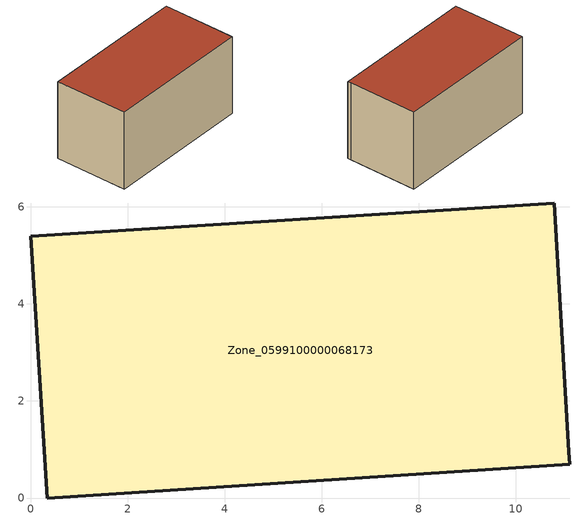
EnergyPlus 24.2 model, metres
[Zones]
Zone_0599100000068173
 floor ground (C_G): 10.79,6.08 11.09,0.95 11.11,0.7 0.35,0 0,5.39 z0
 wall outside (C_F): 11.09,0.95 10.79,6.08 0,5.39 0.35,0 11.11,0.7 11.09,0.95 z0:5.86
 roof outside (C_R): 0,5.39 0.35,0 11.11,0.7 11.09,0.95 10.79,6.08 z5.86
[BUILDING]
Pand.0599100000068173: North Axis=0; Terrain=City; Loads Convergence Tolerance Value=0.04; Temperature Convergence Tolerance Value=0.4; Solar Distribution=FullExterior; Maximum Number of Warmup Days=25; Minimum Number of Warmup Days=1
[Site:Location]
Rotterdam.The.Hague.AP_ZH_NLD Design_Conditions: Latitude=51.96; Longitude=4.45; Time Zone=1; Elevation=-4.5
[SITE:GROUNDTEMPERATURE:BUILDINGSURFACE]
18, 18, 18, 18, 18, 18, 18, 18, 18, 18, 18, 18
[MATERIAL] Thermal Absorptance=0.9; Solar Absorptance=0.7; Visible Absorptance=0.7
Name | Roughness | Thickness | Conductivity | Density | Specific Heat
G.TI.1992-2005 | MediumSmooth | 0.15 | 0.06 | 540 | 1210
F.TI.1992-2005 | Rough | 0.3 | 0.12 | 1920 | 840
R.TI.1992-2005 | MediumRough | 0.2 | 0.08 | 1500 | 1000
[CONSTRUCTION]
C_G: G.TI.1992-2005
C_F: F.TI.1992-2005
C_R: R.TI.1992-2005
[ZONE]
Zone_0599100000068173: Type=1; Multiplier=1; Ceiling Height=Autocalculate; Volume=Autocalculate; Floor Area=autocalculate; Part of Total Floor Area=Yes
[ZONEINFILTRATION:DESIGNFLOWRATE]
Infil_Zone_0599100000068173: Zone or ZoneList or Space or SpaceList=Zone_0599100000068173; Schedule=AlwaysOn; Design Flow Rate Calculation Method=Flow/Area; Flow Rate per Floor Area=0.0015; Constant Term Coefficient=1; Temperature Term Coefficient=0; Velocity Term Coefficient=0; Velocity Squared Term Coefficient=0
[HVACTEMPLATE:ZONE:IDEALLOADSAIRSYSTEM]
Zone_0599100000068173: Maximum Heating Supply Air Temperature=50; Minimum Cooling Supply Air Temperature=13; Maximum Heating Supply Air Humidity Ratio=0.0156; Minimum Cooling Supply Air Humidity Ratio=0.0077; Heating Limit=NoLimit; Cooling Limit=NoLimit; Dehumidification Control Type=ConstantSensibleHeatRatio; Cooling Sensible Heat Ratio=0.7; Dehumidification Setpoint=60; Humidification Control Type=None; Humidification Setpoint=30; Outdoor Air Method=None; Outdoor Air Flow Rate per Person=0.00944; Outdoor Air Flow Rate per Zone Floor Area=0; Outdoor Air Flow Rate per Zone=0; Demand Controlled Ventilation Type=None; Outdoor Air Economizer Type=NoEconomizer; Heat Recovery Type=None; Sensible Heat Recovery Effectiveness=0.7; Latent Heat Recovery Effectiveness=0.65
[ZONECONTROL:THERMOSTAT]
ThermostatControl_Zone_0599100000068173: Zone or ZoneList=Zone_0599100000068173; Control Type Schedule=DualSetpointControlType; Control 1=Thermostat_Zone_0599100000068173; Temperature Difference Between Cutout And Setpoint=0
[THERMOSTATSETPOINT:DUALSETPOINT]
Thermostat_Zone_0599100000068173: Heating Setpoint Temperature Schedule=HeatingSetpoint_Zone_0599100000068173; Cooling Setpoint Temperature Schedule=CoolingSetpoint_Zone_0599100000068173
[SCHEDULE:COMPACT]
HeatingSetpoint_Zone_0599100000068173: Through: 12/31, For: AllDays, Until: 24:00, 21
CoolingSetpoint_Zone_0599100000068173: Through: 12/31, For: AllDays, Until: 24:00, 24
DualSetpointControlType: Through: 12/31, For: AllDays, Until: 24:00, 4
AlwaysOn: Through: 12/31, For: AllDays, Until: 24:00, 1
